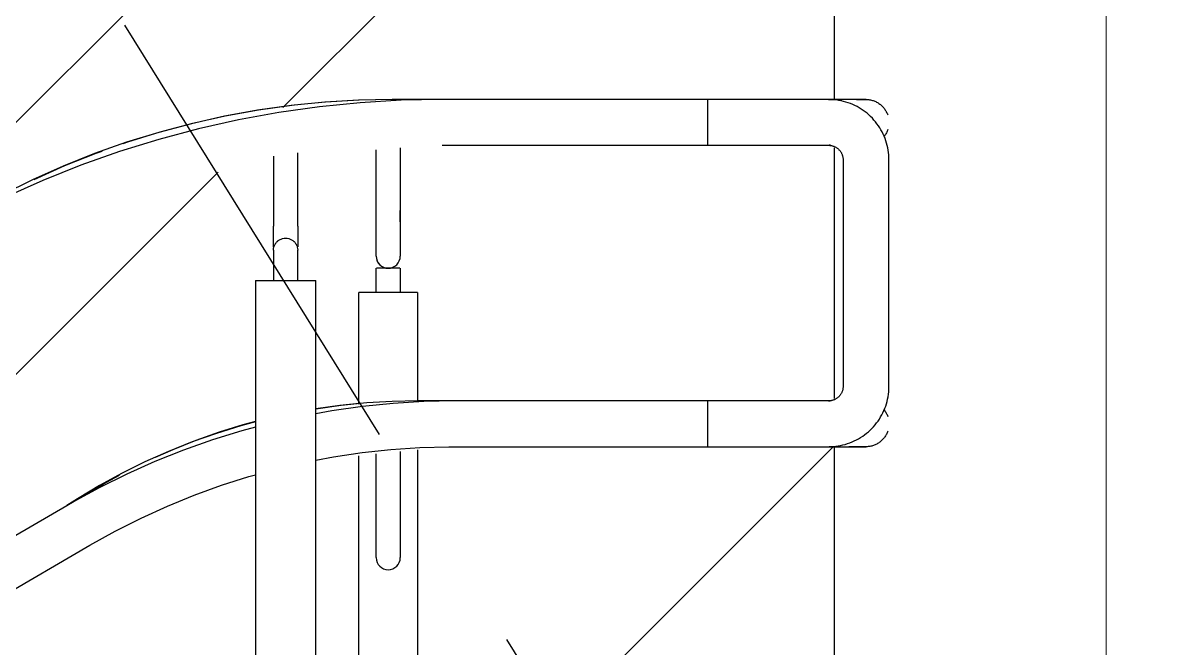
# Model space of a CAD drawing. Header units: millimetres. Extents: x 652937 to 1670132, y 1473552 to 2851037.
# Drawn here: x 817613 to 818563, y 1515065 to 1515584 of the extents above; entities that cross this region are included whole.
import ezdxf

# ---------------------------------------------------------------- set-up
doc = ezdxf.new("R2010")
doc.units = ezdxf.units.MM
doc.linetypes.add('DPA_Hidden 100', pattern=[600, 400, -200])
doc.layers.add('000 - 0_HIDE_OBJ_FRAMING_DEF_SUB_1', color=1, linetype='Continuous')

# ---------------------------------------------------------------- blocks, each defined once
blk = doc.blocks.new('Enrance Curtain Wall Panel Edge 4_3000 - Enrance Curtain Wall Panel Edge 4_3000-V17-ENT 3 ELE-4 Sheet')
at = {"layer": '000 - 0_HIDE_OBJ_FRAMING_DEF_SUB_1', "lineweight": 9}
blk.add_line((177788.47, 104050), (177788.47, 102560), dxfattribs=at)
blk = doc.blocks.new('Enrance Curtain Wall Column Corner 400x600 - Enrance Curtain Wall Column Corner 400x600-17621356-ENT 3 ELE-4 Sheet')
at = {"layer": '000 - 0_HIDE_OBJ_FRAMING_DEF_SUB_1'}
for p, q in [((177563.47, 103449.8), (177563.47, 105550)), ((177563.47, 103202.07), (177563.47, 103409.93)), ((177563.47, 102560), (177563.47, 103162.26))]:
    blk.add_line(p, q, dxfattribs=at)
blk = doc.blocks.new('Railing - RL8A_Post_Start-End_-20961176-ENT 3 ELE-4 Sheet')
at = {"layer": '000 - 0_HIDE_OBJ_FRAMING_DEF_SUB_1', "flags": 128}
for points in [[(174618.47, 101946.54), (174618.47, 101947.24), (174618.47, 101947.95), (174618.47, 101948.68), (174618.47, 101949.42), (174618.47, 101950.17), (174618.47, 101950.93), (174618.47, 101951.7), (174618.47, 101952.48), (174618.47, 101953.27), (174618.47, 101954.06), (174618.47, 101954.85), (174618.47, 101955.65), (174618.47, 101956.45), (174618.47, 101956.67)], [(174638.47, 101956.67), (174638.47, 101955.87), (174638.47, 101955.07), (174638.47, 101954.27), (174638.47, 101953.48), (174638.47, 101952.69), (174638.47, 101951.91), (174638.47, 101951.14), (174638.47, 101950.38), (174638.47, 101949.62), (174638.47, 101948.88), (174638.47, 101948.15), (174638.47, 101947.43), (174638.47, 101946.73)], [(174618.47, 101939.31), (174618.47, 101939.72), (174618.47, 101940.16), (174618.47, 101940.62), (174618.47, 101941.12), (174618.47, 101941.63)], [(174638.47, 101941.77), (174638.47, 101941.25), (174638.47, 101940.75), (174638.47, 101940.28), (174638.47, 101939.84)]]:
    blk.add_lwpolyline(points, dxfattribs=at)
blk = doc.blocks.new('Railing - Railing-19040147-ENT 3 ELE-4 Sheet')
blk.add_blockref('Railing - RL8A_Post_Start-End_-20961176-ENT 3 ELE-4 Sheet', (2479.98, 1388.33))
blk = doc.blocks.new('DPA_TYP_RL8_Handrail - RL8A_300Tx175R-21111468-ENT 3 ELE-4 Sheet')
at = {"layer": '000 - 0_HIDE_OBJ_FRAMING_DEF_SUB_1'}
for p, q in [((177458.46, 103450), (177238.25, 103450)), ((177558.46, 103450), (177458.46, 103450)), ((177238.25, 103412), (177458.46, 103412)), ((177458.46, 103412), (177558.46, 103412)), ((177570.46, 103400), (177570.46, 103212)), ((177608.46, 103212), (177608.46, 103400)), ((177458.46, 103200), (177248.53, 103200)), ((177558.46, 103200), (177458.46, 103200)), ((177248.53, 103162), (177458.46, 103162)), ((177458.46, 103162), (177558.46, 103162)), ((176927.06, 103113.09), (175983.45, 102562.65)), ((176037.17, 102550), (176946.2, 103080.27))]:
    blk.add_line(p, q, dxfattribs=at)
at = {"layer": '000 - 0_HIDE_OBJ_FRAMING_DEF_SUB_1', "flags": 128}
for points in [[(177238.25, 103450), (177204.26, 103449.32), (177170.33, 103447.28), (177136.5, 103443.89), (177102.83, 103439.14), (177069.38, 103433.06), (177036.21, 103425.64), (177003.35, 103416.9), (176970.87, 103406.85), (176938.82, 103395.51), (176907.25, 103382.9), (176876.21, 103369.04), (176845.74, 103353.95), (176815.91, 103337.65), (176809.96, 103334.21)], [(177608.46, 103400), (177608.42, 103402), (177608.3, 103404), (177608.1, 103405.99), (177607.82, 103407.97), (177607.46, 103409.93), (177607.02, 103411.89), (177606.51, 103413.82), (177605.92, 103415.73), (177605.25, 103417.61), (177604.51, 103419.47), (177603.69, 103421.3), (177602.81, 103423.09), (177601.85, 103424.84), (177600.82, 103426.56), (177599.72, 103428.23), (177598.56, 103429.86), (177597.34, 103431.44), (177596.05, 103432.97), (177594.7, 103434.45), (177593.29, 103435.87), (177591.83, 103437.23), (177590.31, 103438.54), (177588.75, 103439.78), (177587.13, 103440.96), (177585.47, 103442.07), (177583.77, 103443.12), (177582.02, 103444.1), (177580.24, 103445.01), (177578.42, 103445.84), (177576.57, 103446.6), (177574.7, 103447.29), (177572.79, 103447.9), (177570.87, 103448.44), (177568.92, 103448.89), (177566.96, 103449.27), (177564.98, 103449.57), (177562.99, 103449.79), (177561, 103449.94), (177559, 103450), (177558.46, 103450)], [(177558.46, 103412), (177558.94, 103411.99), (177559.42, 103411.96), (177559.89, 103411.91), (177560.37, 103411.85), (177560.84, 103411.76), (177561.31, 103411.66), (177561.77, 103411.53), (177562.23, 103411.39), (177562.68, 103411.23), (177563.13, 103411.05), (177563.57, 103410.86), (177564, 103410.64), (177564.42, 103410.41), (177564.83, 103410.17), (177565.23, 103409.9), (177565.62, 103409.63), (177566, 103409.33), (177566.37, 103409.02), (177566.72, 103408.7), (177567.07, 103408.36), (177567.39, 103408.01), (177567.71, 103407.65), (177568, 103407.27), (177568.29, 103406.88), (177568.55, 103406.48), (177568.81, 103406.07), (177569.04, 103405.66), (177569.26, 103405.23), (177569.46, 103404.79), (177569.64, 103404.35), (177569.81, 103403.9), (177569.95, 103403.44), (177570.08, 103402.98), (177570.19, 103402.51), (177570.28, 103402.04), (177570.35, 103401.57), (177570.41, 103401.09), (177570.44, 103400.61), (177570.46, 103400.13), (177570.46, 103400)], [(177558.46, 103162), (177560.46, 103162.04), (177562.45, 103162.16), (177564.44, 103162.36), (177566.42, 103162.64), (177568.39, 103163), (177570.34, 103163.43), (177572.27, 103163.95), (177574.19, 103164.54), (177576.07, 103165.21), (177577.93, 103165.95), (177579.75, 103166.76), (177581.55, 103167.65), (177583.3, 103168.61), (177585.02, 103169.64), (177586.69, 103170.73), (177588.32, 103171.9), (177589.9, 103173.12), (177591.43, 103174.41), (177592.9, 103175.76), (177594.32, 103177.16), (177595.69, 103178.63), (177596.99, 103180.14), (177598.24, 103181.71), (177599.42, 103183.32), (177600.53, 103184.98), (177601.58, 103186.69), (177602.55, 103188.43), (177603.46, 103190.22), (177604.3, 103192.03), (177605.06, 103193.88), (177605.75, 103195.76), (177606.36, 103197.66), (177606.89, 103199.59), (177607.35, 103201.54), (177607.73, 103203.5), (177608.03, 103205.48), (177608.25, 103207.47), (177608.39, 103209.46), (177608.45, 103211.46), (177608.46, 103212)], [(177570.46, 103212), (177570.45, 103211.52), (177570.42, 103211.04), (177570.37, 103210.56), (177570.3, 103210.09), (177570.22, 103209.62), (177570.11, 103209.15), (177569.99, 103208.68), (177569.85, 103208.23), (177569.69, 103207.77), (177569.51, 103207.33), (177569.31, 103206.89), (177569.1, 103206.46), (177568.87, 103206.04), (177568.62, 103205.63), (177568.36, 103205.22), (177568.08, 103204.83), (177567.79, 103204.45), (177567.48, 103204.09), (177567.16, 103203.73), (177566.82, 103203.39), (177566.47, 103203.06), (177566.1, 103202.75), (177565.73, 103202.45), (177565.34, 103202.17), (177564.94, 103201.9), (177564.53, 103201.65), (177564.11, 103201.42), (177563.69, 103201.2), (177563.25, 103201), (177562.81, 103200.82), (177562.35, 103200.65), (177561.9, 103200.5), (177561.44, 103200.38), (177560.97, 103200.27), (177560.5, 103200.17), (177560.02, 103200.1), (177559.55, 103200.05), (177559.07, 103200.02), (177558.59, 103200), (177558.46, 103200)], [(177248.53, 103200), (177223.01, 103199.49), (177197.54, 103197.96), (177172.15, 103195.41), (177146.88, 103191.85), (177133.45, 103189.41)], [(177083.58, 103178.18), (177072.21, 103175.15), (177047.83, 103167.61), (177023.78, 103159.1), (177000.08, 103149.64), (176976.78, 103139.23), (176953.91, 103127.9), (176931.52, 103115.67), (176927.06, 103113.09)], [(177133.45, 103150.75), (177148.16, 103153.55), (177171.89, 103157.09), (177195.75, 103159.67), (177219.69, 103161.31), (177243.68, 103161.98), (177248.53, 103162)], [(176946.2, 103080.27), (176967.17, 103091.94), (176988.59, 103102.77), (177010.42, 103112.73), (177032.64, 103121.81), (177055.19, 103130), (177078.06, 103137.28), (177083.62, 103138.8)]]:
    blk.add_lwpolyline(points, dxfattribs=at)
at = {"layer": '000 - 0_HIDE_OBJ_FRAMING_DEF_SUB_1'}
for centre in [(177458.46, 103431), (177458.46, 103431), (177458.46, 103181), (177458.46, 103181)]:
    blk.add_ellipse(centre, major_axis=(0, 19), ratio=0.000003, start_param=3.141593, end_param=6.283185, dxfattribs=at)
blk = doc.blocks.new('DPA_TYP_RL8_Handrail - RL8A_300Tx175R-21111523-ENT 3 ELE-4 Sheet')
at = {"layer": '000 - 0_HIDE_OBJ_FRAMING_DEF_SUB_1', "flags": 128}
for points in [[(177563, 103449.79), (177561, 103449.94), (177559.01, 103450)], [(177608.47, 103400), (177608.43, 103402), (177608.31, 103404), (177608.11, 103405.99), (177607.83, 103407.97), (177607.47, 103409.93), (177607.03, 103411.89), (177606.52, 103413.82), (177605.93, 103415.73), (177605.26, 103417.61), (177604.52, 103419.47)], [(177559.42, 103411.96), (177559.9, 103411.91), (177560.38, 103411.85)], [(177570.43, 103211.04), (177570.38, 103210.56), (177570.31, 103210.09)], [(177604.39, 103192.23), (177605.07, 103193.88), (177605.75, 103195.76), (177606.37, 103197.66), (177606.9, 103199.59), (177607.36, 103201.54), (177607.74, 103203.5), (177608.04, 103205.48), (177608.26, 103207.47), (177608.4, 103209.46), (177608.46, 103211.46)], [(177558.47, 103162), (177560.47, 103162.04), (177562.46, 103162.16)]]:
    blk.add_lwpolyline(points, dxfattribs=at)
blk = doc.blocks.new('Railing - RL10_Post_Start-End_-V178-ENT 3 ELE-4 Sheet')
at = {"layer": '000 - 0_HIDE_OBJ_FRAMING_DEF_SUB_1'}
for p, q in [((177183.46, 103358), (177183.46, 103408.36)), ((177203.46, 103409.92), (177203.46, 103358)), ((177183.46, 103290), (177183.46, 103310)), ((177193.46, 103310), (177183.71, 103310)), ((177189.1, 103311), (177189.47, 103310.83)), ((177203.21, 103310), (177193.46, 103310)), ((177203.46, 103310), (177203.46, 103290)), ((177169.16, 103197.21), (177169.16, 103290)), ((177217.76, 103290), (177169.16, 103290)), ((177217.76, 103290), (177217.76, 103199.98)), ((177169.16, 102550), (177169.16, 103154.54)), ((177183.46, 103108), (177183.46, 103156)), ((177203.46, 103158.05), (177203.46, 103108)), ((177217.76, 103159.51), (177217.76, 102550))]:
    blk.add_line(p, q, dxfattribs=at)
at = {"layer": '000 - 0_HIDE_OBJ_FRAMING_DEF_SUB_1', "flags": 128}
for points in [[(177183.46, 103320.03), (177183.46, 103320.12), (177183.46, 103320.27), (177183.46, 103320.49), (177183.46, 103320.76), (177183.46, 103321.09), (177183.46, 103321.48), (177183.46, 103321.93), (177183.46, 103322.44), (177183.46, 103323), (177183.46, 103323.62), (177183.46, 103324.29), (177183.46, 103325.02), (177183.46, 103325.8), (177183.46, 103326.64), (177183.46, 103327.52), (177183.46, 103328.45), (177183.46, 103329.43), (177183.46, 103330.46), (177183.46, 103331.53), (177183.46, 103332.64), (177183.46, 103333.79), (177183.46, 103334.98), (177183.46, 103336.21), (177183.46, 103337.47), (177183.46, 103338.76), (177183.46, 103340.09), (177183.46, 103341.44), (177183.46, 103342.83), (177183.46, 103344.23), (177183.46, 103345.66), (177183.46, 103347.1), (177183.46, 103348.57), (177183.46, 103350.05), (177183.46, 103351.54), (177183.46, 103353.04), (177183.46, 103354.55), (177183.46, 103356.07), (177183.46, 103357.59), (177183.46, 103358)], [(177203.46, 103358), (177203.46, 103356.48), (177203.46, 103354.96), (177203.46, 103353.45), (177203.46, 103351.95), (177203.46, 103350.45), (177203.46, 103348.97), (177203.46, 103347.5), (177203.46, 103346.05), (177203.46, 103344.61), (177203.46, 103343.2), (177203.46, 103341.81), (177203.46, 103340.45), (177203.46, 103339.12), (177203.46, 103337.81), (177203.46, 103336.54), (177203.46, 103335.31), (177203.46, 103334.11), (177203.46, 103332.94), (177203.46, 103331.82), (177203.46, 103330.74), (177203.46, 103329.7), (177203.46, 103328.71), (177203.46, 103327.77), (177203.46, 103326.87), (177203.46, 103326.02), (177203.46, 103325.23), (177203.46, 103324.49), (177203.46, 103323.8), (177203.46, 103323.16), (177203.46, 103322.58), (177203.46, 103322.06), (177203.46, 103321.6), (177203.46, 103321.19), (177203.46, 103320.84), (177203.46, 103320.55), (177203.46, 103320.32), (177203.46, 103320.16), (177203.46, 103320.05)], [(177203.46, 103348.57), (177203.46, 103350.05), (177203.46, 103351.54), (177203.46, 103353.04), (177203.46, 103354.55), (177203.46, 103356.07), (177203.46, 103357.59), (177203.46, 103358)], [(177184.1, 103316.48), (177184.25, 103316.11), (177184.41, 103315.74), (177184.59, 103315.38), (177184.78, 103315.03), (177184.99, 103314.69), (177185.21, 103314.35), (177185.44, 103314.03), (177185.69, 103313.71), (177185.94, 103313.41)], [(177190.98, 103310.31), (177191.37, 103310.22), (177191.76, 103310.15), (177192.16, 103310.09), (177192.55, 103310.04)], [(177194.55, 103310.06), (177194.95, 103310.11), (177195.34, 103310.18), (177195.73, 103310.26)], [(177183.46, 103070.03), (177183.46, 103070.12), (177183.46, 103070.27), (177183.46, 103070.49), (177183.46, 103070.76), (177183.46, 103071.09), (177183.46, 103071.48), (177183.46, 103071.93), (177183.46, 103072.44), (177183.46, 103073), (177183.46, 103073.62), (177183.46, 103074.29), (177183.46, 103075.02), (177183.46, 103075.8), (177183.46, 103076.64), (177183.46, 103077.52), (177183.46, 103078.45), (177183.46, 103079.43), (177183.46, 103080.46), (177183.46, 103081.53), (177183.46, 103082.64), (177183.46, 103083.79), (177183.46, 103084.98), (177183.46, 103086.21), (177183.46, 103087.47), (177183.46, 103088.76), (177183.46, 103090.09), (177183.46, 103091.44), (177183.46, 103092.83), (177183.46, 103094.23), (177183.46, 103095.66), (177183.46, 103097.1), (177183.46, 103098.57), (177183.46, 103100.05), (177183.46, 103101.54), (177183.46, 103103.04), (177183.46, 103104.55), (177183.46, 103106.07), (177183.46, 103107.59), (177183.46, 103108)], [(177203.46, 103108), (177203.46, 103106.48), (177203.46, 103104.96), (177203.46, 103103.45), (177203.46, 103101.95), (177203.46, 103100.45), (177203.46, 103098.97), (177203.46, 103097.5), (177203.46, 103096.05), (177203.46, 103094.61), (177203.46, 103093.2), (177203.46, 103091.81), (177203.46, 103090.45), (177203.46, 103089.12), (177203.46, 103087.81), (177203.46, 103086.54), (177203.46, 103085.31), (177203.46, 103084.11), (177203.46, 103082.94), (177203.46, 103081.82), (177203.46, 103080.74), (177203.46, 103079.7), (177203.46, 103078.71), (177203.46, 103077.77), (177203.46, 103076.87), (177203.46, 103076.02), (177203.46, 103075.23), (177203.46, 103074.49), (177203.46, 103073.8), (177203.46, 103073.16), (177203.46, 103072.58), (177203.46, 103072.06), (177203.46, 103071.6), (177203.46, 103071.19), (177203.46, 103070.84), (177203.46, 103070.55), (177203.46, 103070.32), (177203.46, 103070.16), (177203.46, 103070.05)]]:
    blk.add_lwpolyline(points, dxfattribs=at)
at = {"layer": '000 - 0_HIDE_OBJ_FRAMING_DEF_SUB_1'}
for centre in [(177193.46, 103320), (177193.46, 103070)]:
    blk.add_arc(centre, 10, 180, 0, dxfattribs=at)
blk = doc.blocks.new('Railing - Railing-21262795-ENT 3 ELE-4 Sheet')
blk.add_blockref('Railing - RL10_Post_Start-End_-V178-ENT 3 ELE-4 Sheet', (0, 0))
blk = doc.blocks.new('DPA_TYP_RL10_Handrail - RL10_300Tx175R-21111166-ENT 3 ELE-4 Sheet')
at = {"layer": '000 - 0_HIDE_OBJ_FRAMING_DEF_SUB_1'}
for p, q in [((177238.25, 103450), (177196.78, 103450)), ((177558.46, 103412), (177559.7, 103412)), ((177560.03, 103412), (177558.79, 103412)), ((177248.53, 103200), (177218.05, 103200)), ((177558.46, 103200), (177559.7, 103200)), ((177560.03, 103200), (177558.79, 103200)), ((176956.25, 103130.12), (176927.06, 103113.09))]:
    blk.add_line(p, q, dxfattribs=at)
at = {"layer": '000 - 0_HIDE_OBJ_FRAMING_DEF_SUB_1', "flags": 128}
for points in [[(177196.78, 103450), (177168.78, 103449.44), (177140.82, 103447.76), (177112.96, 103444.96), (177085.23, 103441.06), (177057.67, 103436.04), (177030.34, 103429.93), (177003.28, 103422.73), (176976.53, 103414.46), (176950.12, 103405.12), (176924.12, 103394.73), (176898.55, 103383.31), (176873.45, 103370.88), (176848.88, 103357.45), (176824.86, 103343.05), (176821.64, 103341.02)], [(177197.31, 103450), (177169.37, 103449.44), (177141.47, 103447.77), (177120.98, 103445.71)], [(177558.46, 103450), (177559.7, 103450), (177560.93, 103450), (177562.17, 103450), (177563.39, 103450), (177564.61, 103450), (177565.82, 103450), (177567.02, 103450), (177568.21, 103450), (177569.38, 103450)], [(177589.46, 103450), (177589.43, 103450), (177589.36, 103450), (177589.23, 103450), (177589.06, 103450), (177588.84, 103450), (177588.57, 103450), (177588.25, 103450), (177587.88, 103450), (177587.47, 103450), (177587.01, 103450), (177586.5, 103450), (177585.95, 103450), (177585.36, 103450), (177584.72, 103450), (177584.04, 103450), (177583.32, 103450), (177582.56, 103450), (177581.76, 103450), (177580.93, 103450), (177580.05, 103450), (177579.15, 103450), (177578.21, 103450), (177577.24, 103450), (177576.23, 103450), (177575.2, 103450), (177574.15, 103450), (177573.07, 103450), (177571.96, 103450), (177570.84, 103450), (177569.69, 103450), (177568.52, 103450), (177567.34, 103450), (177566.15, 103450), (177564.94, 103450), (177563.72, 103450), (177562.5, 103450), (177561.27, 103450), (177560.03, 103450), (177558.79, 103450)], [(177581.54, 103450), (177582.35, 103450), (177583.12, 103450), (177583.85, 103450), (177584.54, 103450), (177585.19, 103450), (177585.8, 103450), (177586.36, 103450), (177586.88, 103450), (177587.35, 103450), (177587.77, 103450), (177588.15, 103450), (177588.49, 103450), (177588.77, 103450), (177589, 103450), (177589.19, 103450), (177589.33, 103450), (177589.42, 103450), (177589.45, 103450)], [(177589.46, 103450), (177590.22, 103449.98), (177590.97, 103449.94), (177591.73, 103449.86), (177592.48, 103449.76), (177593.23, 103449.62), (177593.97, 103449.46), (177594.71, 103449.26), (177595.43, 103449.04), (177596.15, 103448.78), (177596.85, 103448.5), (177597.55, 103448.19), (177598.23, 103447.85), (177598.9, 103447.49), (177599.55, 103447.1), (177600.18, 103446.68), (177600.8, 103446.24), (177601.4, 103445.77), (177601.98, 103445.28), (177602.55, 103444.77), (177603.09, 103444.24), (177603.6, 103443.68), (177604.1, 103443.11), (177604.57, 103442.51), (177605.02, 103441.9), (177605.44, 103441.27), (177605.84, 103440.62), (177606.21, 103439.96), (177606.56, 103439.28), (177606.87, 103438.59), (177607.16, 103437.88), (177607.43, 103437.17)], [(177115.52, 103445.16), (177113.66, 103444.97), (177085.98, 103441.07), (177058.48, 103436.07), (177046.17, 103433.32)], [(177033.76, 103430.54), (177031.21, 103429.97), (177004.2, 103422.79), (176977.5, 103414.53), (176973.49, 103413.11)], [(177607.49, 103425.02), (177607.24, 103424.31), (177606.96, 103423.6), (177606.65, 103422.91), (177606.31, 103422.23), (177605.94, 103421.56), (177605.55, 103420.91), (177605.14, 103420.27), (177604.7, 103419.65)], [(176956.09, 103406.95), (176951.15, 103405.21), (176925.19, 103394.84), (176899.67, 103383.44)], [(177218.05, 103200), (177196.82, 103199.58), (177175.62, 103198.3), (177154.49, 103196.18), (177133.46, 103193.22)], [(177169.3, 103197.91), (177153.32, 103196.31), (177133.45, 103193.51)], [(177604.1, 103193.11), (177604.57, 103192.51), (177605.02, 103191.9), (177605.44, 103191.27), (177605.84, 103190.62), (177606.21, 103189.96), (177606.56, 103189.28), (177606.87, 103188.59), (177607.16, 103187.88), (177607.43, 103187.17)], [(177083.57, 103182.58), (177071.32, 103179.32), (177051.03, 103173.05), (177031.01, 103165.96), (177011.28, 103158.09), (176991.89, 103149.43), (176972.86, 103140), (176954.23, 103129.82), (176936.01, 103118.9), (176927.06, 103113.15)], [(177083.57, 103182.84), (177072.96, 103180.02), (177053.36, 103173.96), (177034.02, 103167.12), (177014.96, 103159.5), (177000.29, 103152.95)], [(177607.49, 103175.02), (177607.24, 103174.31), (177606.96, 103173.6), (177606.65, 103172.91), (177606.31, 103172.23), (177605.94, 103171.56), (177605.55, 103170.91), (177605.14, 103170.27), (177604.7, 103169.65), (177604.23, 103169.05), (177603.74, 103168.47), (177603.23, 103167.91), (177602.69, 103167.37), (177602.14, 103166.85), (177601.56, 103166.36), (177600.97, 103165.88), (177600.35, 103165.44), (177599.72, 103165.01), (177599.07, 103164.61), (177598.41, 103164.24), (177597.73, 103163.9), (177597.04, 103163.58), (177596.34, 103163.29), (177595.63, 103163.03), (177594.9, 103162.8), (177594.17, 103162.59), (177593.43, 103162.42), (177592.68, 103162.28), (177591.93, 103162.16), (177591.18, 103162.08), (177590.42, 103162.02), (177589.66, 103162), (177589.46, 103162)], [(177558.46, 103162), (177559.7, 103162), (177560.93, 103162), (177562.17, 103162), (177563.39, 103162), (177564.61, 103162), (177565.82, 103162), (177567.02, 103162), (177568.21, 103162), (177569.38, 103162), (177570.53, 103162), (177571.66, 103162), (177572.77, 103162), (177573.86, 103162), (177574.92, 103162), (177575.96, 103162), (177576.97, 103162), (177577.95, 103162), (177578.9, 103162), (177579.81, 103162), (177580.69, 103162), (177581.54, 103162), (177582.35, 103162), (177583.12, 103162), (177583.85, 103162), (177584.54, 103162), (177585.19, 103162), (177585.8, 103162), (177586.36, 103162), (177586.88, 103162), (177587.35, 103162), (177587.77, 103162), (177588.15, 103162), (177588.49, 103162), (177588.77, 103162), (177589, 103162), (177589.19, 103162), (177589.33, 103162), (177589.42, 103162), (177589.45, 103162)], [(177566.15, 103162), (177564.94, 103162), (177563.72, 103162), (177562.5, 103162), (177561.27, 103162), (177560.03, 103162), (177558.79, 103162)], [(177589.46, 103162), (177589.43, 103162), (177589.36, 103162), (177589.23, 103162), (177589.06, 103162), (177588.84, 103162), (177588.57, 103162), (177588.25, 103162), (177587.88, 103162), (177587.47, 103162), (177587.01, 103162), (177586.5, 103162), (177585.95, 103162), (177585.36, 103162), (177584.72, 103162), (177584.04, 103162), (177583.32, 103162), (177582.56, 103162), (177581.76, 103162), (177580.93, 103162), (177580.05, 103162), (177579.15, 103162), (177578.21, 103162), (177577.24, 103162), (177576.23, 103162), (177575.2, 103162)], [(176970.55, 103138.05), (176959.83, 103132.19), (176956.25, 103130.12)]]:
    blk.add_lwpolyline(points, dxfattribs=at)
blk = doc.blocks.new('Railing - RL8A_Post_Start-End_-V181-ENT 3 ELE-4 Sheet')
at = {"layer": '000 - 0_HIDE_OBJ_FRAMING_DEF_SUB_1'}
for p, q in [((177098.45, 103403.07), (177098.45, 103345)), ((177118.45, 103345), (177118.45, 103405.79)), ((177098.45, 103325), (177098.45, 103300)), ((177118.45, 103300), (177118.45, 103325)), ((177083.45, 103300), (177083.45, 102550)), ((177083.45, 103300), (177108.45, 103300)), ((177108.45, 103300), (177133.45, 103300)), ((177133.45, 102550), (177133.45, 103300))]:
    blk.add_line(p, q, dxfattribs=at)
at = {"layer": '000 - 0_HIDE_OBJ_FRAMING_DEF_SUB_1', "flags": 128}
for points in [[(177098.45, 103327.64), (177098.45, 103328.05), (177098.45, 103328.49), (177098.45, 103328.96), (177098.45, 103329.45), (177098.45, 103329.96), (177098.45, 103330.5), (177098.45, 103331.07), (177098.45, 103331.65), (177098.45, 103332.26), (177098.45, 103332.88), (177098.45, 103333.53), (177098.45, 103334.19), (177098.45, 103334.88), (177098.45, 103335.57), (177098.45, 103336.29), (177098.45, 103337.01), (177098.45, 103337.75), (177098.45, 103338.5), (177098.45, 103339.27), (177098.45, 103340.04), (177098.45, 103340.82), (177098.45, 103341.6), (177098.45, 103342.39), (177098.45, 103343.19), (177098.45, 103343.98), (177098.45, 103344.78), (177098.45, 103345)], [(177118.45, 103345), (177118.45, 103344.2), (177118.45, 103343.4), (177118.45, 103342.61), (177118.45, 103341.81), (177118.45, 103341.03), (177118.45, 103340.25), (177118.45, 103339.47), (177118.45, 103338.71), (177118.45, 103337.95), (177118.45, 103337.21), (177118.45, 103336.48), (177118.45, 103335.76), (177118.45, 103335.06), (177118.45, 103334.38), (177118.45, 103333.71), (177118.45, 103333.06), (177118.45, 103332.42), (177118.45, 103331.81), (177118.45, 103331.22), (177118.45, 103330.65), (177118.45, 103330.11), (177118.45, 103329.59), (177118.45, 103329.09), (177118.45, 103328.62), (177118.45, 103328.17), (177118.45, 103327.75)]]:
    blk.add_lwpolyline(points, dxfattribs=at)
at = {"layer": '000 - 0_HIDE_OBJ_FRAMING_DEF_SUB_1'}
blk.add_open_spline([(177098.45, 103325), (177098.45, 103325.87), (177098.62, 103327.18), (177099.18, 103328.84), (177099.67, 103329.82), (177100.13, 103330.56), (177100.64, 103331.27), (177101.21, 103331.93), (177101.85, 103332.52), (177102.53, 103333.08), (177103.43, 103333.69), (177104.61, 103334.27), (177106.27, 103334.83), (177108.45, 103335.11), (177110.63, 103334.83), (177112.29, 103334.27), (177113.46, 103333.69), (177114.37, 103333.08), (177115.05, 103332.52), (177115.68, 103331.93), (177116.4, 103331.11), (177117.01, 103330.2), (177117.42, 103329.43), (177117.78, 103328.63), (177118.28, 103327.18), (177118.45, 103325.87), (177118.45, 103325)], degree=3, knots=[0, 0, 0, 0, 0.083333, 0.125, 0.166667, 0.1875, 0.208333, 0.25, 0.270833, 0.291667, 0.333333, 0.375, 0.416667, 0.5, 0.583333, 0.625, 0.666667, 0.708333, 0.729167, 0.75, 0.791667, 0.833333, 0.854167, 0.875, 0.916667, 1, 1, 1, 1], dxfattribs=at)
blk = doc.blocks.new('Railing - Railing-22272601-ENT 3 ELE-4 Sheet')
blk.add_blockref('Railing - RL8A_Post_Start-End_-V181-ENT 3 ELE-4 Sheet', (0, 0))
blk = doc.blocks.new('Generic Models 8 - Generic Models 6-22327473-ENT 3 ELE-4 Sheet')
at = {"layer": '000 - 0_HIDE_OBJ_FRAMING_DEF_SUB_1'}
h = blk.add_hatch(dxfattribs=at)
h.set_pattern_fill('FP_22', color=256, style=0, pattern_type=2)
h.set_pattern_definition([(45, (132398.4, 124030.8), (660.511, 1761.362), [11676.29, -1556.84, 3892.1, -778.42]), (45, (132855.3, 125038.1), (-1282.492, 181.64), [2335.26, -256.88, 4670.516, -583.815]), (45, (132205.77, 124773.86), (2493.428, 3230.9986), [6227.355, -1089.787, 3113.68, -778.42])])
h.paths.add_polyline_path([(177217.76, 102550), (177308.47, 102550), (177308.47, 102552), (177316.56, 102552), (177316.79, 102555), (177350.37, 102555), (177350.37, 102552), (177366.56, 102552.98), (177366.56, 102555), (177400.37, 102555), (177400.37, 102552), (177416.56, 102552.98), (177416.56, 102555), (177450.37, 102555), (177451.28, 102552), (177466.56, 102552), (177467.42, 102555), (177500.37, 102555), (177500.37, 102552), (177516.56, 102552.98), (177516.56, 102555), (177550.37, 102555), (177550.79, 102552), (177566.56, 102552.98), (177566.93, 102555), (177600.37, 102555), (177600.37, 102552), (177608.47, 102552), (177608.47, 102550), (177613.47, 102550), (177613.47, 102560), (177563.47, 102560), (177563.47, 103162.26), (177553.32, 103162), (177238.05, 103161.31), (177217.76, 103159.5), (177217.76, 102695.64)])
h.paths.add_polyline_path([(175541.02, 102550), (175788.47, 102550), (175788.47, 102560), (175933.45, 102560), (175934.3, 102675), (175948.45, 102675.13), (175948.45, 102787.66), (175708.47, 102647.67), (175707.59, 102560), (175558.17, 102560)])
h.paths.add_polyline_path([(176985.97, 102550), (176985.97, 102560), (177083.45, 102560), (177082.79, 103137.95), (177076.12, 103135.78), (177023.12, 103116.41), (176946.21, 103080.26), (176945.6, 103079.91), (176037.18, 102550), (176972.52, 102550)])
h.paths.add_polyline_path([(177134.37, 102560), (177169.16, 102560), (177169.16, 103154.54), (177138.62, 103150.57), (177133.45, 103148.42), (177133.45, 102560)])
h.paths.add_polyline_path([(175983.45, 102562.65), (176988.54, 103147.63), (177004.63, 103154.73), (177054, 103173.72), (177083.45, 103184.24), (177084.3, 103300), (177098.45, 103300), (177097.31, 103398.63), (177057.49, 103391.11), (176976.02, 103368), (176910.96, 103341.63), (176823.95, 103298.37), (175968.45, 102799.33), (175968.57, 102675), (175983.45, 102675), (175983.45, 102615.55)])
h.paths.add_polyline_path([(175708.47, 102691.67), (176873.88, 103370.17), (176899.2, 103383.19), (176966.92, 103411.07), (177029.88, 103429.49), (177050.88, 103434.16), (177119.91, 103445.65), (177212.16, 103450), (177563.47, 103450.71), (177563.47, 103850), (175708.47, 103850), (175708.47, 102695.64)])
h.paths.add_polyline_path([(177133.45, 103192.92), (177156.1, 103196.12), (177169.16, 103197.45), (177169.16, 103290), (177183.71, 103290), (177183.71, 103310), (177203.21, 103310), (177203.74, 103290), (177217.76, 103290), (177218.05, 103200), (177560.67, 103200.92), (177563.47, 103202.07), (177562.61, 103410.28), (177558.46, 103412), (177230.73, 103411.6), (177203.46, 103409.51), (177203.12, 103317.41), (177200.53, 103312.93), (177196.05, 103310.34), (177188.46, 103311.34), (177185.84, 103314.25), (177183.46, 103322.55), (177183.46, 103408.35), (177121.91, 103402.56), (177118.45, 103400.84), (177118.45, 103300), (177133.45, 103300), (177133.45, 103193.17)])
h.paths.add_polyline_path([(177563.47, 103411.02), (177563.4, 103411.07), (177563.4, 103411.04)])
blk = doc.blocks.new('C-1-PP18-AR-2341-02-C_20260414-001432_PP18_ENT3_EX_ELE4')
blk.add_wipeout([(11126.33, 102550), (11126.33, 103400), (9826.33, 103400), (9826.33, 102550), (9476.33, 102550), (9476.33, 105550), (-7090, 105550), (-7090, 101150), (20260.03, 101150), (20260.03, 102550)])
at = {"layer": '000 - 0_HIDE_OBJ_FRAMING_DEF_SUB_1', "linetype": 'DPA_Hidden 100', "lineweight": 25}
blk.add_line((-6240.75, 105550), (-4382, 102560), dxfattribs=at)
at = {"layer": '000 - 0_HIDE_OBJ_FRAMING_DEF_SUB_1'}
for name in ['Generic Models 8 - Generic Models 6-22327473-ENT 3 ELE-4 Sheet', 'Enrance Curtain Wall Column Corner 400x600 - Enrance Curtain Wall Column Corner 400x600-17621356-ENT 3 ELE-4 Sheet', 'Enrance Curtain Wall Panel Edge 4_3000 - Enrance Curtain Wall Panel Edge 4_3000-V17-ENT 3 ELE-4 Sheet', 'DPA_TYP_RL8_Handrail - RL8A_300Tx175R-21111468-ENT 3 ELE-4 Sheet', 'DPA_TYP_RL10_Handrail - RL10_300Tx175R-21111166-ENT 3 ELE-4 Sheet', 'DPA_TYP_RL8_Handrail - RL8A_300Tx175R-21111523-ENT 3 ELE-4 Sheet', 'Railing - Railing-21262795-ENT 3 ELE-4 Sheet', 'Railing - Railing-22272601-ENT 3 ELE-4 Sheet', 'Railing - Railing-19040147-ENT 3 ELE-4 Sheet']:
    blk.add_blockref(name, (-181948.47, 0), dxfattribs=at)

msp = doc.modelspace()

# ---------------------------------------------------------------- block references
msp.add_blockref('C-1-PP18-AR-2341-02-C_20260414-001432_PP18_ENT3_EX_ELE4', (822670.5264, 1412070.4203))

doc.saveas('drawing.dxf')
